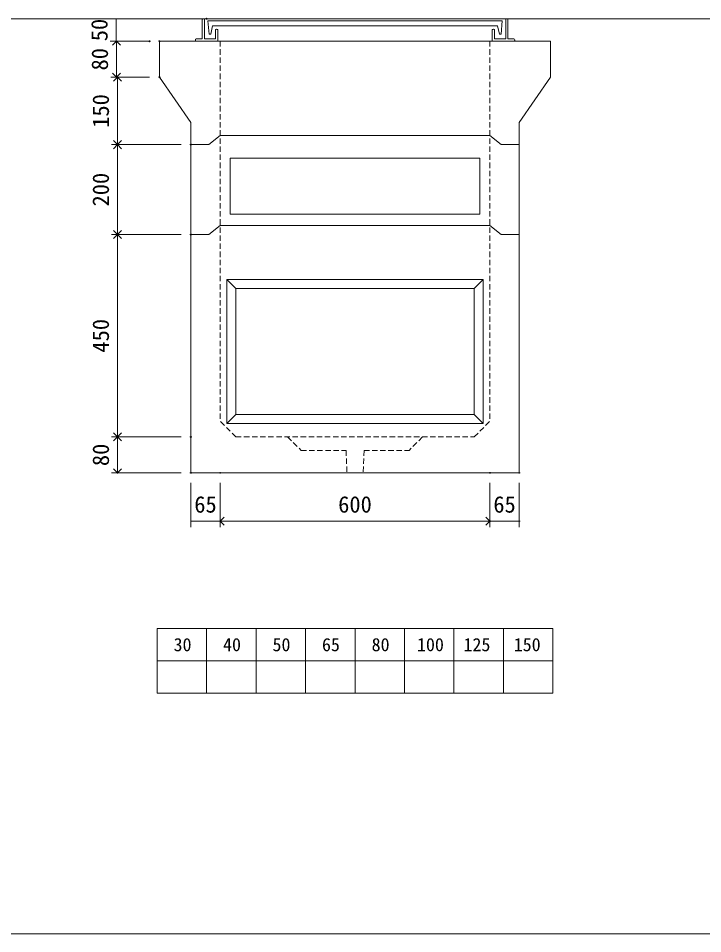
# Model space of a CAD drawing. Units: millimetres, scale not verified. Extents: x -4890 to 18490, y -2316 to 2316.
# Drawn here: x 1846 to 3368, y -1959 to 77 of the extents above; entities that cross this region are included whole.
import ezdxf
from ezdxf.enums import TextEntityAlignment as Align

# ---------------------------------------------------------------- set-up
doc = ezdxf.new("R2010")
doc.units = ezdxf.units.MM
doc.header["$LTSCALE"] = 10
doc.header["$PDMODE"] = 32
doc.header["$PDSIZE"] = 2
doc.linetypes.add('DASHED1', pattern=[1.8, 1.2, -0.6])
doc.linetypes.add('USER2', pattern=[50.8, 31.75, -6.35, 6.35, -6.35])
doc.layers.add('0-1_Defpoints', color=7, linetype='Continuous')
for name, color, linetype, lineweight in [('0-2_waku', 7, 'Continuous', 18), ('0-3_gaikei', 7, 'Continuous', 18), ('0-4_kakure', 7, 'DASHED1', 5), ('0-5_sunpou', 7, 'Continuous', 5), ('0-9_uchigawa', 6, 'Continuous', 18), ('0-B_futa', 3, 'Continuous', 18), ('0-C_GL', 4, 'Continuous', 18), ('0-E_文字１', 7, 'Continuous', 18), ('1-3_uchigawa2', 6, 'USER2', 18)]:
    doc.layers.add(name, color=color, linetype=linetype, lineweight=lineweight)
doc.styles.add('ＭＳ ゴシック', font='')
doc.styles.get('ＭＳ ゴシック').set_extended_font_data('MS Gothic')

# ---------------------------------------------------------------- blocks, each defined once
blk = doc.blocks.new('D64')
at = {"layer": '0-1_Defpoints'}
for p in [(3677.33, 1254.36), (3742.33, 1254.36), (3742.33, 1146.89)]:
    blk.add_point(p, dxfattribs=at)
at = {"layer": '0-5_sunpou'}
for p, q in [((3677.33, 1232.36), (3677.33, 1133.89)), ((3742.33, 1232.36), (3742.33, 1133.89)), ((3677.33, 1146.89), (3742.33, 1146.89))]:
    blk.add_line(p, q, dxfattribs=at)
at = {"layer": '0-5_sunpou', "style": 'ＭＳ ゴシック'}
blk.add_text('65', height=36.66, dxfattribs=at).set_placement((3684.83, 1154.89), align=Align.BOTTOM_LEFT)
blk = doc.blocks.new('_Open90')
at = {"layer": '0-5_sunpou'}
blk.add_line((0, 0), (-1, 0), dxfattribs=at)
blk.add_lwpolyline([(-0.5, 0.5), (0, 0), (-0.5, -0.5)], dxfattribs=at)
blk = doc.blocks.new('D65')
at = {"layer": '0-1_Defpoints'}
for p in [(3742.33, 1254.36), (4342.33, 1254.36), (4342.33, 1146.89)]:
    blk.add_point(p, dxfattribs=at)
at = {"layer": '0-5_sunpou'}
for p, q in [((3742.33, 1232.36), (3742.33, 1133.89)), ((4342.33, 1232.36), (4342.33, 1133.89)), ((3760.33, 1146.89), (4324.33, 1146.89))]:
    blk.add_line(p, q, dxfattribs=at)
at = {"layer": '0-5_sunpou', "xscale": 18, "yscale": 18, "rotation": 180}
blk.add_blockref('_Open90', (3742.33, 1146.89), dxfattribs=at)
at = {"layer": '0-5_sunpou', "xscale": 18, "yscale": 18}
blk.add_blockref('_Open90', (4342.33, 1146.89), dxfattribs=at)
at = {"layer": '0-5_sunpou', "style": 'ＭＳ ゴシック'}
blk.add_text('600', height=36.66, dxfattribs=at).set_placement((4004.83, 1154.89), align=Align.BOTTOM_LEFT)
blk = doc.blocks.new('D66')
at = {"layer": '0-1_Defpoints'}
for p in [(4342.33, 1254.36), (4407.33, 1254.36), (4407.33, 1146.89)]:
    blk.add_point(p, dxfattribs=at)
at = {"layer": '0-5_sunpou'}
for p, q in [((4342.33, 1232.36), (4342.33, 1133.89)), ((4407.33, 1232.36), (4407.33, 1133.89)), ((4342.33, 1146.89), (4407.33, 1146.89))]:
    blk.add_line(p, q, dxfattribs=at)
at = {"layer": '0-5_sunpou', "style": 'ＭＳ ゴシック'}
blk.add_text('65', height=36.66, dxfattribs=at).set_placement((4349.83, 1154.89), align=Align.BOTTOM_LEFT)
blk = doc.blocks.new('D67')
at = {"layer": '0-1_Defpoints'}
for p in [(3607.33, 2134.36), (3514.1, 1984.36), (3677.33, 1984.36)]:
    blk.add_point(p, dxfattribs=at)
at = {"layer": '0-5_sunpou'}
for p, q in [((3585.33, 2134.36), (3501.1, 2134.36)), ((3514.1, 2116.36), (3514.1, 2002.36)), ((3655.33, 1984.36), (3501.1, 1984.36))]:
    blk.add_line(p, q, dxfattribs=at)
at = {"layer": '0-5_sunpou', "xscale": 18, "yscale": 18}
for p, rotation in [((3514.1, 2134.36), 90), ((3514.1, 1984.36), 270)]:
    blk.add_blockref('_Open90', p, dxfattribs=dict(at, rotation=rotation))
at = {"layer": '0-5_sunpou', "style": 'ＭＳ ゴシック'}
blk.add_text('150', height=36.66, rotation=90, dxfattribs=at).set_placement((3506.1, 2021.86), align=Align.BOTTOM_LEFT)
blk = doc.blocks.new('D68')
at = {"layer": '0-1_Defpoints'}
for p in [(3677.33, 1984.36), (3514.1, 1784.36), (3677.33, 1784.36)]:
    blk.add_point(p, dxfattribs=at)
at = {"layer": '0-5_sunpou'}
for p, q in [((3655.33, 1984.36), (3501.1, 1984.36)), ((3514.1, 1966.36), (3514.1, 1802.36)), ((3655.33, 1784.36), (3501.1, 1784.36))]:
    blk.add_line(p, q, dxfattribs=at)
at = {"layer": '0-5_sunpou', "xscale": 18, "yscale": 18}
for p, rotation in [((3514.1, 1984.36), 90), ((3514.1, 1784.36), 270)]:
    blk.add_blockref('_Open90', p, dxfattribs=dict(at, rotation=rotation))
at = {"layer": '0-5_sunpou', "style": 'ＭＳ ゴシック'}
blk.add_text('200', height=36.66, rotation=90, dxfattribs=at).set_placement((3506.1, 1846.86), align=Align.BOTTOM_LEFT)
blk = doc.blocks.new('D69')
at = {"layer": '0-1_Defpoints'}
for p in [(3585.33, 2214.36), (3511.9, 2134.36), (3607.33, 2134.36)]:
    blk.add_point(p, dxfattribs=at)
at = {"layer": '0-5_sunpou'}
for p, q in [((3563.33, 2214.36), (3498.9, 2214.36)), ((3511.9, 2196.36), (3511.9, 2152.36)), ((3585.33, 2134.36), (3498.9, 2134.36))]:
    blk.add_line(p, q, dxfattribs=at)
at = {"layer": '0-5_sunpou', "xscale": 18, "yscale": 18}
for p, rotation in [((3511.9, 2214.36), 90), ((3511.9, 2134.36), 270)]:
    blk.add_blockref('_Open90', p, dxfattribs=dict(at, rotation=rotation))
at = {"layer": '0-5_sunpou', "style": 'ＭＳ ゴシック'}
blk.add_text('80', height=36.66, rotation=90, dxfattribs=at).set_placement((3503.9, 2149.36), align=Align.BOTTOM_LEFT)
blk = doc.blocks.new('D70')
at = {"layer": '0-1_Defpoints'}
for p in [(3677.33, 1784.36), (3514.1, 1334.36), (3677.33, 1334.36)]:
    blk.add_point(p, dxfattribs=at)
at = {"layer": '0-5_sunpou'}
for p, q in [((3655.33, 1784.36), (3501.1, 1784.36)), ((3514.1, 1766.36), (3514.1, 1352.36)), ((3655.33, 1334.36), (3501.1, 1334.36))]:
    blk.add_line(p, q, dxfattribs=at)
at = {"layer": '0-5_sunpou', "xscale": 18, "yscale": 18}
for p, rotation in [((3514.1, 1784.36), 90), ((3514.1, 1334.36), 270)]:
    blk.add_blockref('_Open90', p, dxfattribs=dict(at, rotation=rotation))
at = {"layer": '0-5_sunpou', "style": 'ＭＳ ゴシック'}
blk.add_text('450', height=36.66, rotation=90, dxfattribs=at).set_placement((3506.1, 1521.86), align=Align.BOTTOM_LEFT)
blk = doc.blocks.new('D71')
at = {"layer": '0-1_Defpoints'}
for p in [(3677.33, 1334.36), (3514.1, 1254.36), (3677.33, 1254.36)]:
    blk.add_point(p, dxfattribs=at)
at = {"layer": '0-5_sunpou'}
for p, q in [((3655.33, 1334.36), (3501.1, 1334.36)), ((3514.1, 1316.36), (3514.1, 1272.36)), ((3655.33, 1254.36), (3501.1, 1254.36))]:
    blk.add_line(p, q, dxfattribs=at)
at = {"layer": '0-5_sunpou', "xscale": 18, "yscale": 18}
for p, rotation in [((3514.1, 1334.36), 90), ((3514.1, 1254.36), 270)]:
    blk.add_blockref('_Open90', p, dxfattribs=dict(at, rotation=rotation))
at = {"layer": '0-5_sunpou', "style": 'ＭＳ ゴシック'}
blk.add_text('80', height=36.66, rotation=90, dxfattribs=at).set_placement((3506.1, 1269.36), align=Align.BOTTOM_LEFT)
blk = doc.blocks.new('D46')
at = {"layer": '0-1_Defpoints'}
for p in [(3712.33, 2264.36), (3511.03, 2214.36), (3607.33, 2214.36)]:
    blk.add_point(p, dxfattribs=at)
at = {"layer": '0-5_sunpou'}
for p, q in [((3690.33, 2264.36), (3498.03, 2264.36)), ((3511.03, 2264.36), (3511.03, 2214.36)), ((3585.33, 2214.36), (3498.03, 2214.36))]:
    blk.add_line(p, q, dxfattribs=at)
at = {"layer": '0-5_sunpou', "style": 'ＭＳ ゴシック'}
blk.add_text('50', height=36.66, rotation=90, dxfattribs=at).set_placement((3503.03, 2214.36), align=Align.BOTTOM_LEFT)

msp = doc.modelspace()

# ---------------------------------------------------------------- linework, layer by layer
at = {"layer": '0-2_waku'}
for p, q in [((2155.01, -1279.93), (2155.01, -1423.93)), ((2155.01, -1279.93), (2155.01, -1423.93)), ((2155.01, -1279.93), (2155.01, -1423.93)), ((2155.01, -1279.93), (2155.01, -1423.93)), ((2155.01, -1279.93), (3035.01, -1279.93)), ((2265.01, -1279.93), (2265.01, -1423.93)), ((2375.01, -1279.93), (2375.01, -1423.93)), ((2375.01, -1279.93), (2375.01, -1423.93)), ((2485.01, -1279.93), (2485.01, -1423.93)), ((2595.01, -1279.93), (2595.01, -1423.93)), ((2705.01, -1279.93), (2705.01, -1423.93)), ((2815.01, -1279.93), (2815.01, -1423.93)), ((2925.01, -1279.93), (2925.01, -1423.93)), ((3035.01, -1279.93), (3035.01, -1423.93)), ((2155.01, -1351.93), (3035.01, -1351.93)), ((2155.01, -1423.93), (3035.01, -1423.93)), ((-1230, -1958.93), (4890, -1958.93)), ((-1230, -1958.93), (4890, -1958.93))]:
    msp.add_line(p, q, dxfattribs=at)
at = {"layer": '0-3_gaikei'}
for p, q in [((2160.01, 26.07), (2160.01, -53.93)), ((2160.01, 26.07), (3030.01, 26.07)), ((3030.01, 26.07), (2920.01, 26.07)), ((3030.01, 26.07), (3030.01, -53.93)), ((2230.01, -154.93), (2160.01, -53.93)), ((2960.01, -154.93), (3030.01, -53.93)), ((2230.01, -933.93), (2230.01, -154.93)), ((2960.01, -933.93), (2960.01, -154.93)), ((2270.01, -203.93), (2295.01, -183.93)), ((2270.01, -203.93), (2295.01, -183.93)), ((2295.01, -183.93), (2895.01, -183.93)), ((2295.01, -183.93), (2895.01, -183.93)), ((2895.01, -183.93), (2920.01, -203.93)), ((2895.01, -183.93), (2920.01, -203.93)), ((2230.01, -203.93), (2270.01, -203.93)), ((2230.01, -203.93), (2270.01, -203.93)), ((2230.01, -203.93), (2270.01, -203.93)), ((2230.01, -203.93), (2270.01, -203.93)), ((2230.01, -203.93), (2270.01, -203.93)), ((2230.01, -203.93), (2270.01, -203.93)), ((2960.01, -203.93), (2920.01, -203.93)), ((2960.01, -203.93), (2920.01, -203.93)), ((2960.01, -203.93), (2920.01, -203.93)), ((2960.01, -203.93), (2920.01, -203.93)), ((2270.01, -403.93), (2295.01, -383.93)), ((2295.01, -383.93), (2895.01, -383.93)), ((2895.01, -383.93), (2920.01, -403.93)), ((2230.01, -403.93), (2270.01, -403.93)), ((2230.01, -403.93), (2270.01, -403.93)), ((2230.01, -403.93), (2270.01, -403.93)), ((2960.01, -403.93), (2920.01, -403.93)), ((2960.01, -403.93), (2920.01, -403.93)), ((2230.01, -933.93), (2960.01, -933.93))]:
    msp.add_line(p, q, dxfattribs=at)
msp.add_lwpolyline([(2920.01, -203.93), (2960.01, -203.93), (2920.01, -203.93)], dxfattribs=at)
msp.add_lwpolyline([(2920.01, -203.93), (2960.01, -203.93), (2920.01, -203.93)], dxfattribs=at)
for points in [[(2920.01, -203.93), (2960.01, -203.93), (2920.01, -203.93), (2960.01, -203.93)], [(2920.01, -403.93), (2960.01, -403.93), (2920.01, -403.93), (2960.01, -403.93)]]:
    msp.add_lwpolyline(points, close=True, dxfattribs=at)
at = {"layer": '0-4_kakure'}
for p, q in [((2295.01, 26.07), (2295.01, -818.93)), ((2895.01, 26.07), (2895.01, -818.93)), ((2330.01, -853.93), (2295.01, -818.93)), ((2860.01, -853.93), (2895.01, -818.93)), ((2330.01, -853.93), (2860.01, -853.93)), ((2445.01, -853.93), (2475.01, -883.93)), ((2745.01, -853.93), (2715.01, -883.93)), ((2615.01, -883.93), (2613.01, -933.93)), ((2615.01, -883.93), (2715.01, -883.93))]:
    msp.add_line(p, q, dxfattribs=at)
msp.add_lwpolyline([(2475.01, -883.93), (2575.01, -883.93), (2577.01, -933.93)], dxfattribs=at)
at = {"layer": '0-9_uchigawa'}
for p, q in [((2310.01, -503.93), (2310.01, -823.93)), ((2310.01, -503.93), (2880.01, -503.93)), ((2310.01, -503.93), (2330.01, -523.93)), ((2860.01, -523.93), (2880.01, -503.93)), ((2880.01, -503.93), (2880.01, -823.93)), ((2330.01, -523.93), (2330.01, -803.93)), ((2330.01, -523.93), (2330.01, -803.93)), ((2330.01, -523.93), (2860.01, -523.93)), ((2860.01, -523.93), (2860.01, -803.93)), ((2860.01, -523.93), (2860.01, -803.93)), ((2310.01, -823.93), (2330.01, -803.93)), ((2330.01, -803.93), (2595.01, -803.93)), ((2595.01, -803.93), (2860.01, -803.93)), ((2880.01, -823.93), (2860.01, -803.93)), ((2310.01, -823.93), (2595.01, -823.93)), ((2595.01, -823.93), (2880.01, -823.93))]:
    msp.add_line(p, q, dxfattribs=at)
at = {"layer": '0-B_futa'}
for p, q in [((2255.01, 74.07), (2255.01, 31.07)), ((2257.01, 76.07), (2260.01, 76.07)), ((2260.01, 76.07), (2260.01, 31.07)), ((2267.83, 71.57), (2922.16, 71.57)), ((2267.83, 71.57), (2270.32, 41.57)), ((2922.16, 71.57), (2919.91, 41.57)), ((2930.02, 76.07), (2930.02, 31.07)), ((2930.02, 76.07), (2933.02, 76.07)), ((2935.02, 74.07), (2935.02, 31.07)), ((2270.32, 41.57), (2274.03, 41.57)), ((2278.35, 60.57), (2274.03, 41.57)), ((2278.35, 60.57), (2911.68, 60.57)), ((2285.01, 51.07), (2285.01, 31.07)), ((2287.01, 53.07), (2288.01, 53.07)), ((2290.01, 51.07), (2290.01, 26.07)), ((2900.02, 51.07), (2900.02, 26.07)), ((2903.02, 53.07), (2902.02, 53.07)), ((2905.02, 51.07), (2905.02, 31.07)), ((2911.68, 60.57), (2916, 41.57)), ((2919.91, 41.57), (2916, 41.57)), ((2240.01, 29.07), (2240.01, 28.07)), ((2242.01, 31.07), (2255.01, 31.07)), ((2290.01, 26.07), (2242.01, 26.07)), ((2260.01, 31.07), (2285.01, 31.07)), ((2900.02, 26.07), (2948.02, 26.07)), ((2930.02, 31.07), (2905.02, 31.07)), ((2948.02, 31.07), (2935.02, 31.07)), ((2950.02, 29.07), (2950.02, 28.07))]:
    msp.add_line(p, q, dxfattribs=at)
for centre, start, end in [((2257.01, 74.07), 90, 180), ((2933.02, 74.07), 0, 90), ((2287.01, 51.07), 90, 180), ((2288.01, 51.07), 0, 90), ((2902.02, 51.07), 90, 180), ((2903.02, 51.07), 0, 90), ((2242.01, 29.07), 90, 180), ((2242.01, 28.07), 180, 270), ((2948.02, 29.07), 0, 90), ((2948.02, 28.07), 270, 0)]:
    msp.add_arc(centre, 2, start, end, dxfattribs=at)
at = {"layer": '0-C_GL'}
msp.add_line((-1230, 76.07), (4890, 76.07), dxfattribs=at)
at = {"layer": '1-3_uchigawa2'}
for p in [(2317.51, -233.93), (2872.51, -233.93)]:
    msp.add_line(p, (2595.01, -233.93), dxfattribs=at)
for points in [[(2317.51, -233.93), (2317.51, -358.93), (2595.01, -358.93)], [(2872.51, -233.93), (2872.51, -358.93), (2595.01, -358.93)]]:
    msp.add_lwpolyline(points, dxfattribs=at)

# ---------------------------------------------------------------- block references
at = {"layer": '0-5_sunpou'}
for name in ['D46', 'D69', 'D67', 'D68', 'D70', 'D71', 'D64', 'D65', 'D66']:
    msp.add_blockref(name, (-1447.32, -2188.29), dxfattribs=at)

# ---------------------------------------------------------------- texts
at = {"layer": '0-E_文字１', "style": 'ＭＳ ゴシック'}
for s, p in [('30', (2191.46, -1339.44)), ('40', (2301.46, -1339.44)), ('50', (2411.46, -1339.44)), ('65', (2521.46, -1339.44)), ('80', (2631.87, -1339.44)), ('100', (2732.74, -1339.44)), ('125', (2836.13, -1339.44)), ('150', (2947.89, -1339.44))]:
    msp.add_text(s, height=29.33, dxfattribs=at).set_placement(p, align=Align.BOTTOM_LEFT)

doc.saveas('drawing.dxf')
